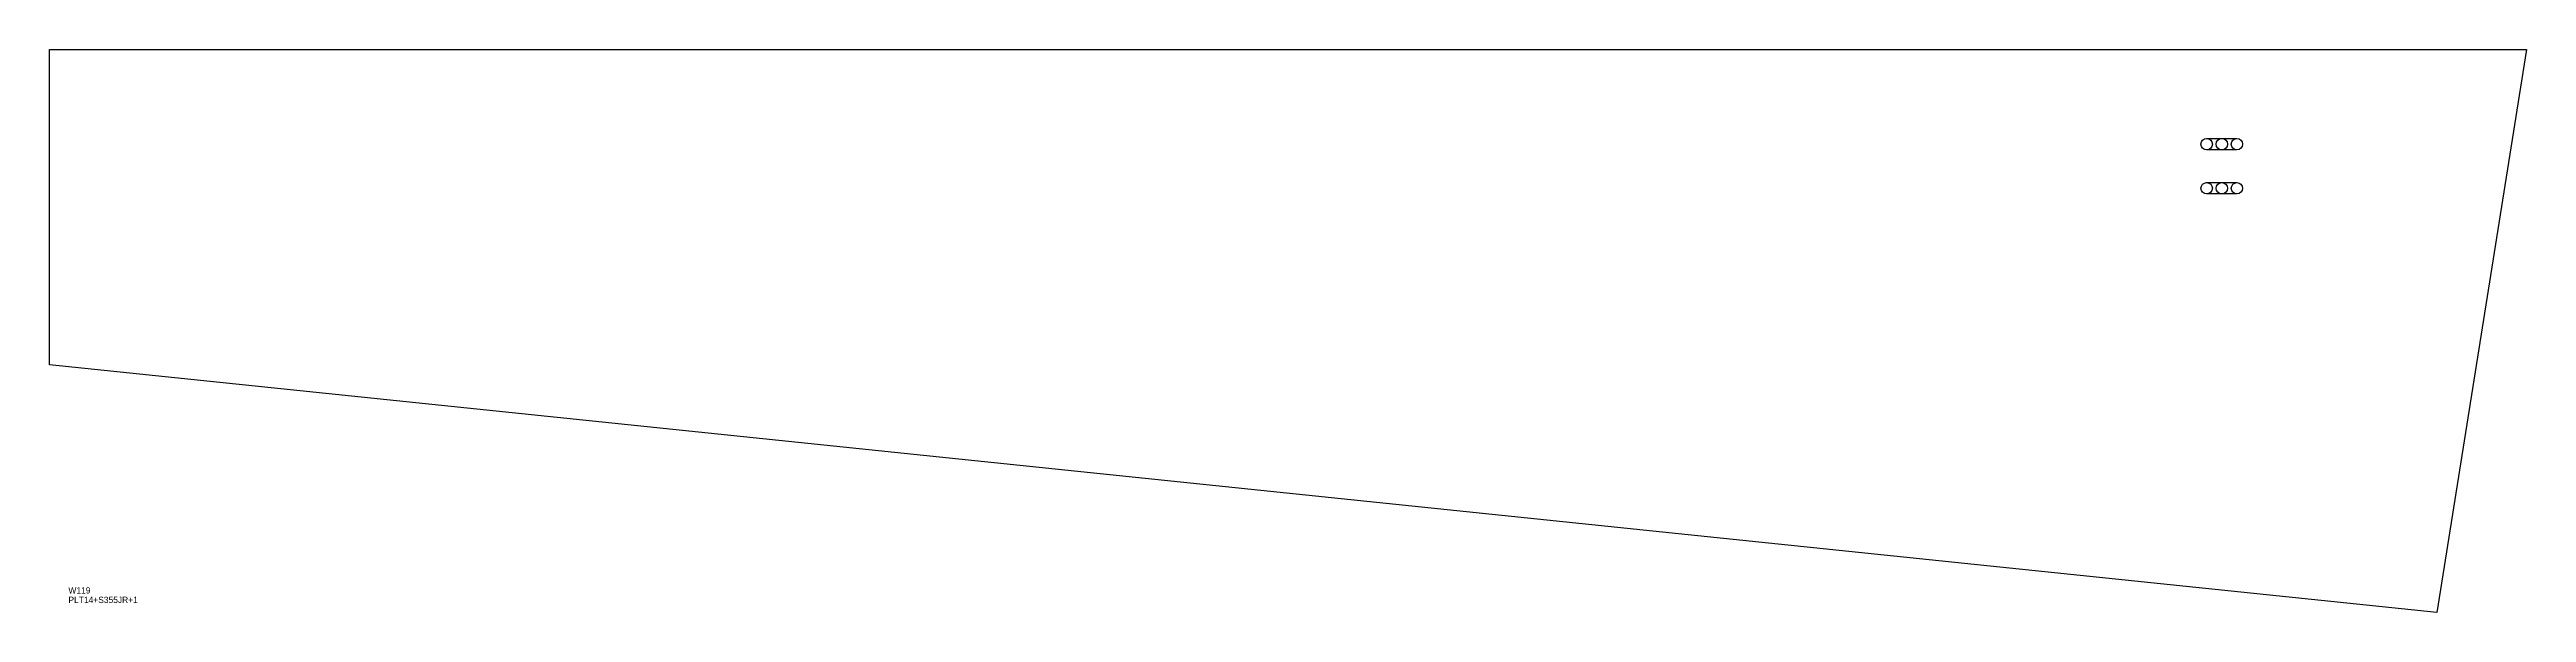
# Model space of a CAD drawing. Extents: x 0 to 3929, y 0 to 893.
import ezdxf

# ---------------------------------------------------------------- set-up
doc = ezdxf.new("R2010")
doc.units = 0
for name, color, linetype in [('18', 7, 'CONTINUOUS'), ('CUT', 7, 'CONTINUOUS'), ('LAYOUT', 4, 'CONTINUOUS'), ('SCRIBE', 3, 'CONTINUOUS'), ('TEXT', 7, 'CONTINUOUS')]:
    doc.layers.add(name, color=color, linetype=linetype)

msp = doc.modelspace()

# ---------------------------------------------------------------- linework, layer by layer
at = {"layer": '18', "color": 7, "linetype": 'CONTINUOUS'}
for centre, radius in [((3421.83, 742.74), 9), ((3445.83, 742.74), 9), ((3469.83, 742.74), 9), ((3421.83, 672.74), 9), ((3445.83, 672.74), 9), ((3469.83, 672.74), 9), ((0, 0), 0), ((0, 0), 0)]:
    msp.add_circle(centre, radius, dxfattribs=at)
at = {"layer": 'CUT', "color": 7, "linetype": 'CONTINUOUS'}
msp.add_lwpolyline([(0, 392.77), (0, 892.77), (3929.12, 892.77), (3787.16, 0)], close=True, dxfattribs=at)
at = {"layer": 'LAYOUT', "color": 4, "linetype": 'CONTINUOUS'}
for points in [[(3421.83, 733.74, -1), (3421.83, 751.74), (3469.83, 751.74, -1), (3469.83, 733.74)], [(3421.83, 663.74, -1), (3421.83, 681.74), (3469.83, 681.74, -1), (3469.83, 663.74)]]:
    msp.add_lwpolyline(points, format="xyb", close=True, dxfattribs=at)

# ---------------------------------------------------------------- texts
at = {"layer": 'SCRIBE', "color": 3}
msp.add_text('W119', height=10, dxfattribs=at).set_placement((30, 30))
at = {"layer": 'TEXT', "color": 7}
msp.add_text('PLT14+S355JR+1', height=10, dxfattribs=at).set_placement((30, 15))

doc.saveas('drawing.dxf')
